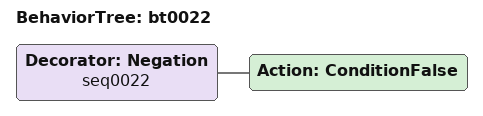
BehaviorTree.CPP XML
<root>

  <BehaviorTree ID="bt0022">
    <Decorator ID="Negation" name="seq0022">
      <Action ID="ConditionFalse" />
    </Decorator>
  </BehaviorTree>

</root>
